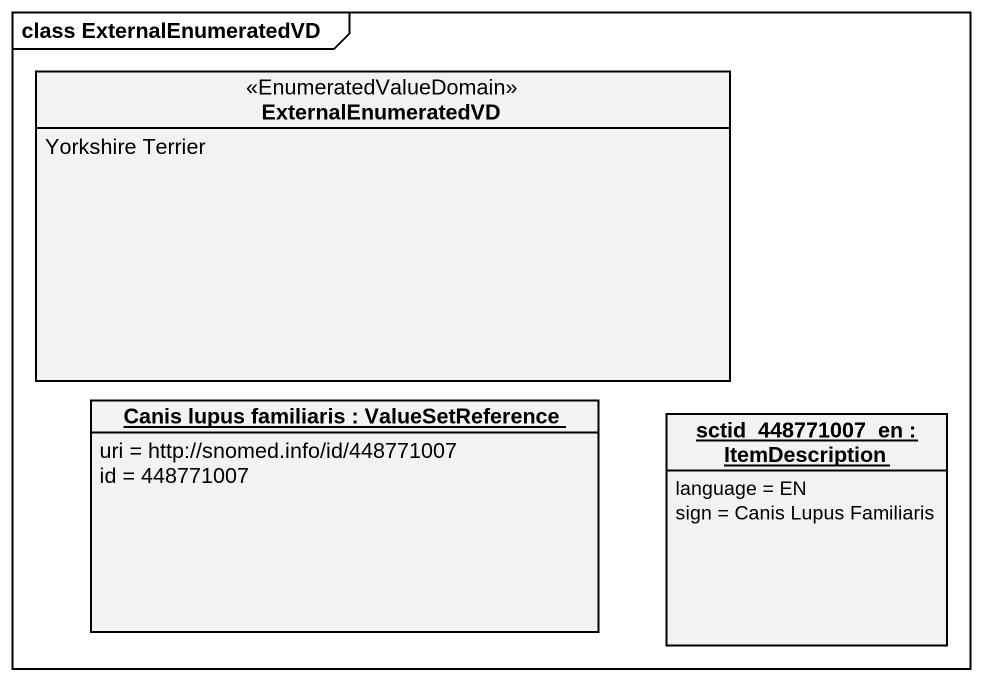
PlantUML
@startuml
mainframe class ExternalEnumeratedVD
hide circle
hide empty members
enum ExternalEnumeratedVD <<EnumeratedValueDomain>> {
  Yorkshire Terrier
}
object "Canis lupus familiaris : ValueSetReference" as Canis_lupus_familiaris {
  uri = http://snomed.info/id/448771007
  id = 448771007
}
object "sctid_448771007_en : ItemDescription" as sctid_448771007_en {
  language = EN
  sign = Canis Lupus Familiaris
}
@enduml
